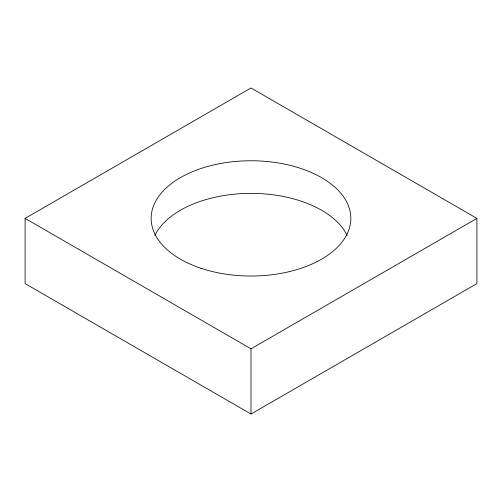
<?xml version="1.0" encoding="UTF-8"?>
<svg xmlns="http://www.w3.org/2000/svg" width="502" height="502" viewBox="0 0 502 502"><rect width="100%" height="100%" fill="white"/><g stroke="black" fill="none" stroke-linecap="round" stroke-linejoin="round"><path stroke-width="0.75" d="M25.1 218.395L251 87.969L476.9 218.395L476.9 283.605L251 414.031L25.1 283.605L25.1 218.395L251 348.815L476.9 218.395M251 348.815L251 414.031M154.854 235.476A99.835 57.636 0 0 1 251 193.364A99.835 57.636 0 0 1 347.146 235.476M201.082 268.313A99.835 57.636 0 0 0 350.835 218.395A99.835 57.636 0 0 0 201.082 168.477A99.835 57.636 0 0 0 201.082 268.313"/></g></svg>
